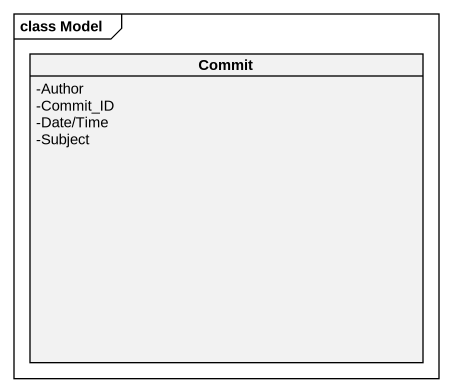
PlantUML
@startuml
mainframe class Model
hide circle
hide empty members
skinparam classAttributeIconSize 0
class Commit {
  -Author
  -Commit_ID
  -Date/Time
  -Subject
}
@enduml
